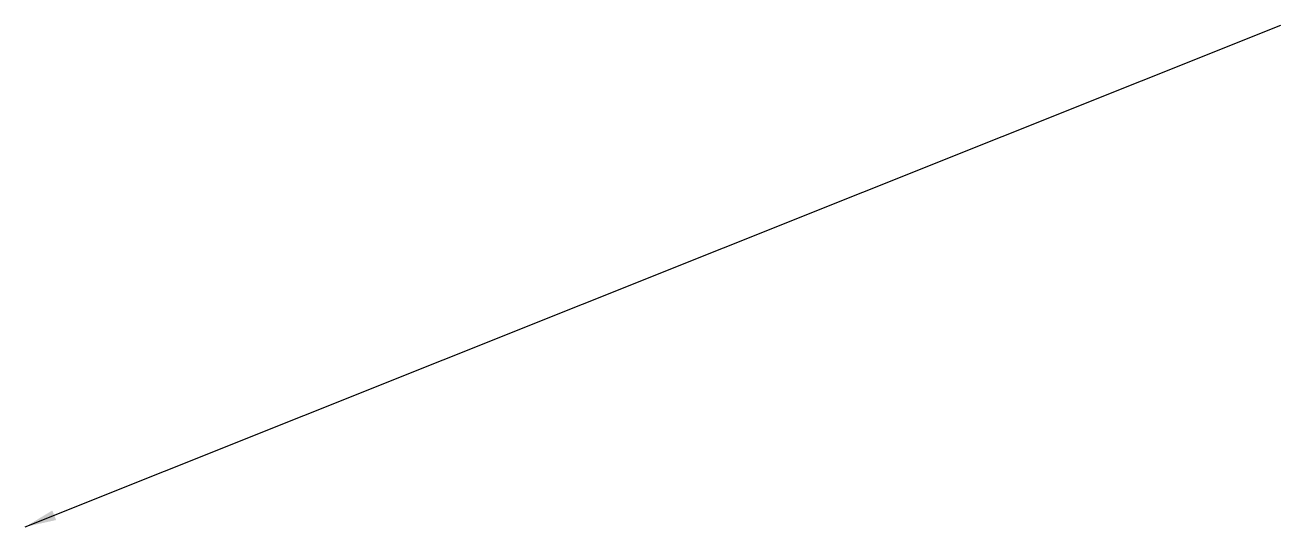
# Model space of a CAD drawing. Header units: millimetres. Extents: x 0 to 100, y 0 to 40.
import ezdxf

# ---------------------------------------------------------------- set-up
doc = ezdxf.new("R2010")
doc.units = ezdxf.units.MM
doc.styles.get("Standard").update_dxf_attribs({"font": 'arial.ttf'})
doc.dimstyles.new('ISO-25', dxfattribs={"dimtxt": 2.5, "dimasz": 2.5, "dimexe": 1.25, "dimexo": 0.625, "dimtad": 1, "dimtxsty": 'Standard', "dimcen": 2.5, "dimadec": 0, "dimazin": 0, "dimtfac": 1, "dimtmove": 0, "dimatfit": 3, "dimfxl": 0, "dimarcsym": 0})

msp = doc.modelspace()

# ---------------------------------------------------------------- leaders
msp.add_leader([(0, 0), (100, 40)], dimstyle='ISO-25')

doc.saveas('drawing.dxf')
